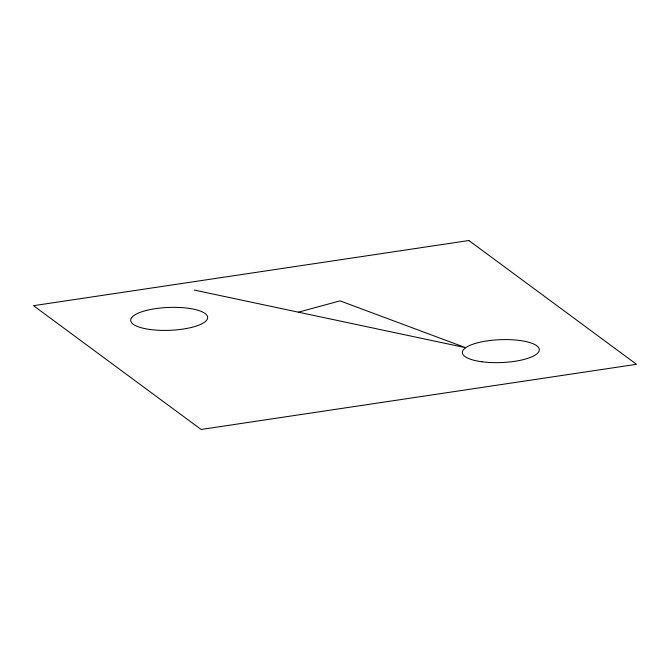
<?xml version="1.0" encoding="UTF-8"?>
<svg xmlns="http://www.w3.org/2000/svg" width="670" height="670" viewBox="0 0 670 670"><rect width="100%" height="100%" fill="white"/><g stroke="black" fill="none" stroke-linecap="round" stroke-linejoin="round"><path stroke-width="1" d="M298.385 312.187L340.025 300.863L465.65 347.705L194.267 290.068M468.891 240.53L33.5 305.688L201.109 429.47L636.5 364.312L468.891 240.53M150.281 329.523A38.517 11.457 -2.2 0 0 207.658 317.413A38.517 11.457 -2.2 0 0 149.586 309.699A38.517 11.457 -2.2 0 0 150.281 329.523M481.931 361.767A38.517 11.457 -2.2 0 0 539.308 349.656A38.517 11.457 -2.2 0 0 481.236 341.943A38.517 11.457 -2.2 0 0 481.931 361.767"/></g></svg>
